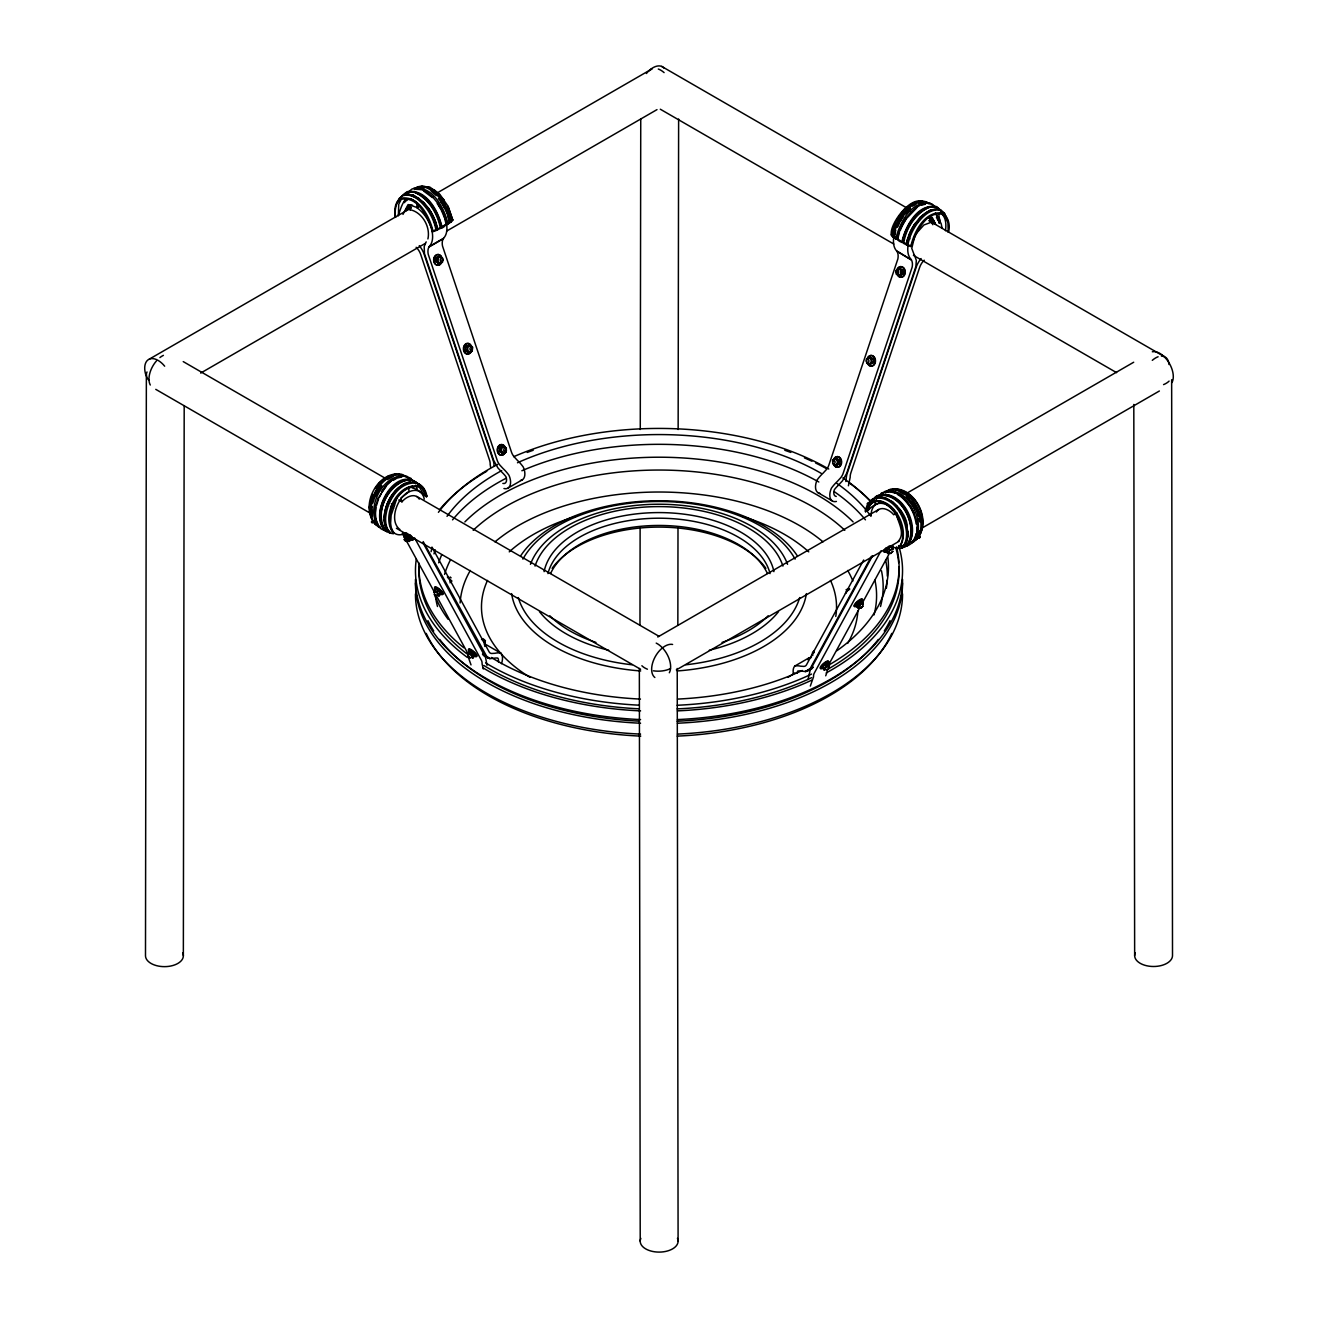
<?xml version="1.0" encoding="UTF-8"?>
<svg xmlns="http://www.w3.org/2000/svg" width="1318" height="1318" viewBox="0 0 1318 1318"><rect width="100%" height="100%" fill="white"/><g stroke="black" fill="none" stroke-linecap="round" stroke-linejoin="round"><path stroke-width="1.5" d="M146.364 374.79L145.491 955.715A18.93 10.906 0.1 0 0 166.892 966.555A18.93 10.906 0.1 0 0 182.708 952.93M183.35 955.748L184.19 405.614M639.971 624.847L640.12 528.188M640.268 429.487L640.746 118.966M677.847 624.88L677.996 528.221M678.144 429.52L678.622 118.999M893.901 230.139L894.181 231.095M909.255 238.047L908.761 239.135L908.646 237.537M909.502 238.706L909.436 237.751M845.761 593.084L846.667 591.42M857.326 604.682C863.9 598.454 852.169 604.88 858.117 608.01L860.292 607.021M860.72 608.026L863.175 605.835L861.198 608.059M867.162 504.003C870.951 501.318 865.58 504.333 868.084 503.888M868.216 503.789L868.891 502.916L867.689 503.69M892.731 549.441C891.841 547.81 886.52 552.983 889.04 552.967M905.285 545.487L906.125 545.009M472.552 349.155L472.536 347.211L470.114 344.921L465.715 346.469L465.369 350.357L467.791 352.647L471.004 351.89L472.421 350.061M834.146 460.377L832.498 460.41L834.92 458.12L837.671 459.718L838.017 463.59L835.612 465.88L832.614 463.261M835.612 465.88L839.154 464.167L839.681 461.613L839.319 459.685L834.92 458.12M866.47 362.12L866.354 359.27L868.776 356.98L871.528 358.578L871.873 362.45L869.468 364.74L866.7 363.142L869.237 363.537M869.468 364.74L873.01 363.027L873.537 360.473L873.175 358.545L868.776 356.98M898.151 273.221L898.085 274.259L896.454 274.309L896.092 270.421L898.514 268.147L902.912 269.696L903.258 273.567L900.853 275.857L896.454 274.309M898.514 268.147L901.265 269.729L901.611 273.617L899.205 275.89M945.484 230.732C946.357 224.406 946.192 216.234 939.932 212.626M948.235 232.33L947.856 220.781L943.836 212.61M948.598 231.853C951.382 221.325 945.138 212.182 935.945 207.42C925.598 204.274 916.867 213.631 911.249 221.094A33.329 19.243 -60 0 0 902.336 242.331C890.26 240.271 903.769 223.978 906.29 217.997M920.705 532.587C927.559 515.602 914.939 490.098 895.663 489.621M422.106 186.481L429.619 186.958L439.652 194.141L448.153 206.349L452.799 220.188L447.955 206.399M372.335 506.639L371.89 509.984A32.769 18.913 -60 0 0 372.368 516.096M375.861 505.321C372.697 513.196 376.108 530.248 385.416 530.215A33.329 19.243 -60 0 1 380.161 515.14C379.139 496.507 403.44 466.753 420.393 486.161M376.207 507.364L375.531 512.488A33.329 19.243 -60 0 0 376.025 518.715M384.115 517.183C385.07 503.525 392.566 489.752 405.005 483.409M385.466 510.593C383.966 518.122 383.851 527.151 389.798 532.867A63.33 50.727 -41.1 0 1 386.833 531.731C372.566 514.646 387.723 484.381 408.119 479.686M506.409 450.295L506.046 452.222L503.278 453.82L499.225 451.497L499.571 447.609L500.758 446.818L503.97 446.061L506.392 448.351L504.745 448.318M404.593 202.659L405.17 198.903M845.843 481.515L846.387 476.951A15.734 9.078 -60 0 1 847.013 473.936L916.587 266.121A16.277 9.391 -60 0 1 921.101 258.575M865.531 511.73L866.025 509.473A15.042 10.873 17.8 0 1 866.601 508.896A33.197 19.16 60 0 1 875.481 498.006C893.769 496.293 905.466 517.084 906.553 533.131A33.197 19.16 60 0 1 901.298 548.123C900.178 548.469 898.579 548.865 897.937 547.975C915.417 531.846 880.193 479.142 865.531 511.73L868.298 510.132A43.132 31.204 17.8 0 1 874.757 504.926A43.132 31.204 17.8 0 1 879.65 502.669M411.298 538.617L409.255 541.451L411.249 538.502L407.855 535.24M468.697 655.293L467.659 653.399L469.669 650.779L473.903 654.173L472.437 653.679M474.892 655.178L472.849 657.995L474.842 655.046L471.218 651.735M435.072 223.17L436.044 223.302L435.055 223.665M436.34 223.352L435.269 224.192M398.283 215.262C401.578 207.453 404.099 190.879 416.817 202.857L417.032 207.536L408.811 204.636L410.03 209.677C422.304 212.231 430.656 226.96 427.905 238.953M918.135 537.069L917.229 538.65A15.042 12.043 41.1 0 1 916.636 539.276L914.758 539.902L915.845 539.985C930.772 522.159 910.623 483.294 887.063 490.889M893.95 229.876L894.955 231.26M435.978 257.636L435.632 261.508L439.685 263.831L442.436 262.249L442.799 258.361L440.377 256.071L435.978 257.636L440.377 256.071M439.685 263.831L437.279 261.541L437.625 257.669M503.278 453.82L500.873 451.53L501.219 447.659L503.97 446.061M922.584 201.226C905.993 204.339 896.57 221.918 893.209 237.125C884.114 232.38 908.3 194.998 923.127 201.67M899.486 232.643A33.329 19.243 -60 0 0 897.706 239.662L895.828 238.937C899.337 223.088 911.117 200.32 930.211 203.269L933.704 206.053M901.726 242.463C905.285 226.498 917.147 203.582 936.373 206.547L944.611 213.351L947.428 221.589M920.491 217.651L911.545 230.502L906.702 244.917A63.33 23.971 13.2 0 1 903.703 243.451C905.532 229.464 914.708 214.323 928.152 207.816M907.608 239.201A32.769 18.913 -60 0 0 906.405 244.407L907.773 245.412A15.042 5.7 13.2 0 0 908.679 245.791C909.354 246.071 910.046 246.334 910.771 246.499C914.017 231.671 924.972 210.32 942.848 213.055M848.397 485.782L850.192 477.248A10.149 5.865 -60 0 1 850.884 472.832L919.651 267.389A10.692 6.178 -60 0 1 924.215 260.19M452.799 220.188L451.975 221.177A15.042 5.7 -13.2 0 1 451.399 221.638L449.487 222.511L450.641 222.198C447.28 206.992 437.856 189.413 421.266 186.299M827.342 671.191L825.711 675.804M823.223 666.183L825.727 663.827M859.534 601.782L858.595 601.667M859.962 601.964L859.171 603.117M390.441 525.997L391.133 515.354L397.08 497.578M372.187 494.514L369.32 507.199L370.885 516.079M372.78 503.278L374.955 496.425M375.811 505.717L378.085 498.336M376.437 505.651L378.661 498.665M385.416 510.89L387.64 503.756M387.706 529.869A32.769 18.913 -60 0 0 389.766 532.11L390.853 533.197A15.042 12.043 -41.1 0 0 391.726 533.444C392.566 533.592 393.588 533.872 394.131 533.082C382.615 517.644 396.52 484.991 418.366 486.573M865.201 510.906C873.57 481.136 905.202 505.914 907.146 525.355M867.359 508.204L869.122 503.229M868.298 510.132L869.979 505.371L872.796 501.878L876.552 499.901M467.676 653.728L469.669 650.779M808.033 679.528L809.73 672.164A15.734 9.078 60 0 1 810.356 669.874L872.598 555.735M826.864 669.923L829.401 667.979L827.094 670.17M920.079 537.151L919.124 538.354L919.832 537.052M449.438 214.406L449.603 215.822M914.906 235.461L911.759 248.377L914.181 254.769M828.412 667.353L829.45 665.458L827.44 662.839L825.266 663.827L822.218 667.237L824.261 670.071L825.826 669.478M824.261 670.071L822.267 667.106M827.391 662.954L829.434 665.788M858.117 608.01L856.123 605.061M863.29 603.743L861.297 600.794L862.779 604.632M891.38 547.382L893.027 549.227L891.034 546.278L885.811 550.677L887.854 553.511L889.436 552.934M887.854 553.511L885.877 550.562M904.823 518.501L907.888 532.044A32.983 19.045 60 0 1 902.814 547.019L902.352 547.777A63.33 50.727 41.1 0 0 905.318 546.657L906.158 545.471A33.329 19.243 60 0 0 911.43 530.396C910.343 514.284 898.579 493.41 880.21 495.107A33.329 19.243 60 0 0 876.124 497.265M402.962 214.406L408.053 204.619L412.518 205.196M893.736 229.892L894.79 229.299M894.873 229.711C892.978 232.017 897.443 229.035 893.835 229.662M908.333 237.899L908.646 239.481L909.667 238.97M397.015 202.824L399.222 198.425L402.616 195.707C412.896 192.576 421.595 201.901 427.18 209.331A33.197 19.16 60 0 1 436.077 230.485C435.039 230.848 433.968 231.573 432.881 231.507C428.334 219.579 419.256 195.904 401.15 199.298L398.036 201.802M400.787 200.204L398.744 204.257L398.365 215.806M378.513 490.016L375.152 496.573L381.726 485.667M378.118 498.517L386.108 485.601L391.248 480.773M379.518 497.001L381.215 493.673M387.657 503.871L395.416 491.317M409.223 537.398L410.244 537.744L406.076 534.218L404.066 536.838L405.104 538.732M436.818 594.962L438.993 595.95L441.003 593.331L439.965 591.436L435.813 588.734L433.803 591.354L434.33 592.573M440.986 593.001L438.993 595.95M410.063 210.139L410.277 209.727M863.669 560.002L806.501 664.783A8.468 4.893 60 0 1 803.074 666.348L800.701 666.2A29.424 16.986 60 0 0 794.754 666.084A12.933 7.463 60 0 0 793.321 673.449M871.462 556.262L810.026 668.885L805.809 671.537L801.41 671.142A23.658 13.658 60 0 0 797.818 671.01L797.406 671.686A7.265 4.201 60 0 0 797.143 673.103M881.034 550.809L814.227 673.234A10.149 5.865 60 0 0 813.535 676.859L810.323 686.068M859.962 607.384L828.528 664.997A10.149 5.865 60 0 0 828.314 665.409M861.923 603.776L889.419 553.362M891.396 549.771L893.357 546.163M892.681 548.14L887.508 552.423M862.944 602.639L857.771 606.923M829.088 664.684L823.915 668.967M397.328 497.133L403.687 490.395L408.745 487.166L408.959 491.581C396.998 497.594 388.678 521.005 399.881 529.49M915.763 234.077L923.918 224.966L930.343 222.594L931.562 217.552L928.103 218.244M503.954 488.533A12.933 7.463 60 0 0 508.962 475.254A29.424 16.986 60 0 0 503.015 468.483L500.642 465.913A8.468 4.893 60 0 1 497.216 460.394L428.218 254.259A13.674 7.892 60 0 1 428.943 247.043L429.619 246.087A24.317 14.037 60 0 0 416.752 207.651L419.931 205.806M520.511 480.444A12.933 7.463 60 0 0 523.246 467A29.424 16.986 60 0 0 517.299 460.246L514.926 457.675A8.468 4.893 60 0 1 511.499 452.156L442.502 246.005A13.674 7.892 60 0 1 443.227 238.805L443.902 237.85A24.317 14.037 60 0 0 446.621 224.538A33.329 19.243 60 0 0 437.79 203.186L432.584 196.942M862.516 604.797C864.328 600.613 855.349 608.652 859.814 607.219M823.486 666.183L824.327 665.162M919.948 536.838L919.552 537.695M428.202 208.689L432.304 215.592L437.148 229.991A63.33 23.971 -13.2 0 0 440.146 228.525C452.865 225.625 441.909 210.55 437.56 203.071M435.286 222.445L435.171 223.879M375.3 488.401L379.287 483.031L388.728 475.814M378.299 489.901L381.479 485.601M381.495 491.68C387.031 483.294 396.158 474.332 407.097 476.358M382.055 492.009L386.405 486.144M405.4 476.358A33.197 19.16 -60 0 0 401.331 474.216C376.915 470.048 358.298 508.073 376.305 525.075L377.393 524.976A32.769 18.913 -60 0 1 375.333 522.719M389.798 532.867L389.453 531.928A32.769 18.913 -60 0 1 387.393 529.671M426.192 241.853L424.198 246.466L424.445 253.55L493.69 460.427L497.907 467.923L502.306 472.618A23.658 13.658 60 0 1 505.898 476.638L506.31 477.775A7.265 4.201 60 0 1 502.85 483.442M894.971 230.815L895.087 229.711M908.118 237.915L909.354 238.179M909.568 239.184L908.003 238.92M880.309 495.453L882.401 492.866M898.579 548.486C912.847 531.681 892.747 492.487 869.847 502.422M902.352 547.777C908.3 542.06 908.184 533.049 906.702 525.52M905.697 546.492C921.282 528.123 899.189 486.622 874.905 497.183M885.614 494.415C901.479 497.907 910.87 514.827 912.007 530.067A33.329 19.243 60 0 1 906.735 545.141L907.262 545.85C922.946 527.315 900.688 485.518 876.223 496.161M907.262 545.85C917.048 542.06 918.761 529.408 916.29 520.231M911.875 543.181L911.348 542.472L913.176 542.176C929.19 523.378 905.565 480.526 880.836 493.509M919.091 535.882C931.151 517.875 913.489 485.172 890.82 489.143A33.197 19.16 60 0 0 886.75 491.284M902.962 210.929L895.878 221.325L891.199 235.115M902.814 216.366L910.112 208.293M905.433 213.516L910.409 208.326M911.265 211.868L906.059 218.096A33.329 19.243 -60 0 0 897.146 239.332M908.794 235.642A32.769 18.913 -60 0 1 915.17 223.5L919.865 217.552L930.277 210.106M900.145 268.098L898.53 269.778M870.407 356.947L869.402 358.084M836.551 458.087L835.546 459.224M887.574 548.963L887.541 550.1M905.054 545.701L905.631 545.767M828.231 667.369C831.724 662.246 821.213 670.45 825.958 669.264M880.539 501.351L882.286 501.631M876.371 512.027C880.605 505.14 889.815 509.885 893.686 514.745L896.866 512.916M898.316 541.237C905.548 533.147 898.233 522.834 896.24 513.954M437.148 229.991L437.576 229.513A32.983 19.045 60 0 0 428.745 208.491L423.984 202.626L413.572 195.196M404.428 536.08L407.196 537.662L408.827 535.816M433.82 591.683L435.813 588.734M434.166 590.579L436.933 592.177L438.564 590.316M449.998 582.803L451.646 580.958L447.659 577.218M468.022 652.624L470.79 654.222L472.421 652.361M887.591 548.469L886.849 549.771L887.821 549.507M823.338 664.947L824.376 663.975M423.638 488.714L422.814 487.363L423.144 488.368M385.647 529.951L386.635 531.022M386.635 530.759L385.416 529.655L386.454 530.923M408.778 541.023L404.511 536.937L404.857 538.238M846.008 589.887L848.034 588.718M858.825 603.446L857.112 604.27L861.297 600.794M812.547 655.557L811.558 655.178L813.914 652.41M901.298 548.123L902.698 546.855A32.769 18.913 60 0 0 907.888 532.044M937.362 219.529L938.96 217.964L936.423 215.625M398.777 500L401.941 501.829C405.812 496.968 415.022 492.24 419.272 499.11M399.815 486.704C390.721 494.135 385.004 505.42 384.263 517.117A32.769 18.913 -60 0 0 386.536 528.32M395.235 491.482L400.425 486.606M838.067 485.535L842.466 480.839L846.667 473.343L915.911 266.467L916.307 260.387L914.511 255.181M847.194 590.892L849.748 588.998M904.066 209.562L913.736 202.659M910.886 212.165L916.669 207.14M916.702 207.915L906.636 218.426A33.329 19.243 -60 0 0 900.128 230.815M919.915 217.684C925.154 212.429 932.716 207.305 940.426 209.875M925.747 213.038L915.483 223.698A32.769 18.913 -60 0 0 906.735 244.588M403.934 195.542L406.208 193.73M408.58 191.769L412.089 188.952L416.57 188.079L421.711 189.182L427.724 192.659M404.511 195.212L407.905 192.494C418.234 189.347 426.983 198.705 432.601 206.185A33.329 19.243 60 0 1 441.514 227.404M414.643 188.985L416.916 187.156C427.493 183.186 436.802 192.708 442.519 200.484M414.56 189.578L417.954 186.859M449.356 214.208L450.674 214.356M450.146 215.921L450.558 214.57M436.06 230.485L437.576 229.513M824.722 664.816L825.842 664.091M913.176 542.176L913.506 541.929A63.33 50.727 41.1 0 0 915.845 540.001M438.037 263.798L439.224 262.99M470.114 344.921L465.715 346.469M467.791 352.647L472.19 351.082M501.647 453.787L503.509 452.618M910.771 246.499C915.928 234.686 924.297 210.732 942.7 214.224L945.813 216.729M895.136 231.128L894.131 231.243M847.886 590.332L845.448 593.347M814.03 652.377L812.069 654.469L812.761 655.178M446.736 224.867L448.334 223.796A63.33 23.971 -13.2 0 0 450.641 222.198M848.364 589.904L849.451 589.278M387.443 479.571L392.962 476.441M393.159 480.411L396.685 478.286M400.128 486.886C409.321 477.182 425.582 483.376 426.752 496.112C426.587 497.924 424.824 495.14 423.869 495.222A43.132 31.204 -17.8 0 0 417.411 489.999A43.132 31.204 -17.8 0 0 411.628 487.429M404.181 201.242L407.361 199.413M403.802 202.148L406.982 200.32M406.636 207.816L409.799 205.97M406.191 208.722L410.952 205.97M405.73 209.611L410.491 206.86M405.252 210.485L410.013 207.733M404.774 211.341L411.117 207.684M149.379 359.089L411.397 207.816M436.357 193.4L652.031 68.882A18.93 10.939 60 0 0 649.708 70.529M417.032 207.536L420.211 205.69M432.073 231.622L434.825 230.04M449.702 221.44L452.469 219.859M200.682 373.076L425.269 243.418M446.654 231.062L656.99 109.625M429.256 246.548L443.54 238.294M428.943 247.043L443.227 238.805M508.138 487.989L522.422 479.752M657.781 637.006L878.809 509.391M905.532 493.953L1133.694 362.236M676.332 669.89L899.14 541.253M922.303 527.875L1159.379 391.001M794.754 666.084L809.038 657.83A29.424 16.986 60 0 1 811.41 657.55M805.199 671.537L813.19 667.04M805.809 671.537L812.827 667.633M809.17 670.038L812.349 668.193M808.049 670.895L811.806 668.671M912.682 206.053L916.142 204.125M916.125 207.585L922.139 204.109L927.279 203.005L931.76 203.878L935.269 206.695M925.368 213.368L931.068 210.106M889.568 491.037L893.456 488.978M812.399 652.756L813.947 650.68M435.253 222.314L436.39 222.594M892.747 551.319L890.54 553.609L892.912 551.336M396.537 473.854C380.754 477.33 371.396 494.168 370.276 509.341A33.197 19.16 -60 0 0 375.515 524.35L377.393 524.976M396.108 477.956L401.347 476.506M398.431 477.808L401.924 476.836M406.735 482.932L410.178 481.96M407.031 483.294L410.458 482.339M915.252 202.329L918.316 201.67M918.218 203.153L923.144 202.082M921.414 204.636L924.742 203.928M921.99 204.982L925.318 204.257M930.557 210.485L935.45 209.43M413.638 188.342C432.732 185.41 444.495 208.162 448.021 224.011M417.839 187.733L421.085 187.189M417.921 187.93L420.772 187.37M414.544 189.215L422.419 189.726M406.142 192.659C416.867 189.446 426.241 198.524 432.024 206.514A33.329 19.243 60 0 1 440.937 227.734M407.328 192.823L411.677 191.967M403.423 194.949L407.773 194.092L413.605 195.377M404.362 194.965L408.646 194.125M404.132 195.344L408.712 194.323M927.856 218.113L932.188 217.404L935.599 224.258L929.256 220.6M885.053 491.284C901.446 489.34 912.979 506.474 916.34 520.643M885.399 492.108L890.227 491.762L895.466 493.212M371.725 522.076C370.193 521.121 374.081 524.894 371.742 521.664M404.198 539.276L406.652 541.467L405.565 541.138M436.933 589.904L438.927 591.041M439.586 592.622L439.553 591.749M483.014 638.62L485.469 640.812L484.381 640.482M376.305 525.075A63.33 50.727 -41.1 0 0 378.661 527.002L380.227 527.216A33.329 19.243 -60 0 1 374.971 512.158M901.265 269.729L902.912 269.696M901.611 273.617L903.258 273.567M871.528 358.578L873.175 358.545M871.873 362.45L873.521 362.417M837.671 459.718L839.319 459.685M838.017 463.59L839.665 463.557M483.821 655.771L489.818 658.621L494.217 658.226A23.658 13.658 -60 0 1 497.825 658.094L498.22 658.769A7.265 4.201 -60 0 1 498.402 661.834M435.632 261.508L437.279 261.541M440.805 262.2L442.436 262.249M470.888 347.178L472.536 347.211M465.369 350.357L469.422 352.68M499.571 447.609L501.219 447.659M499.225 451.497L500.873 451.53M506.046 452.222L504.399 452.189L504.349 451.151M411.941 480.197C393.571 478.483 381.825 499.374 380.721 515.486A33.329 19.243 -60 0 0 385.993 530.544L386.454 531.566M937.708 207.585C926.982 204.372 917.592 213.45 911.825 221.424A33.329 19.243 -60 0 0 902.896 242.66L903.308 243.253M932.172 206.893L935.072 207.47M941.233 210.633C930.953 207.503 922.238 216.811 916.653 224.258A33.197 19.16 -60 0 0 907.773 245.412M439.602 592.243L439.635 591.337M427.065 187.074L434.973 190.435L444.215 200.089M420.689 187.172L424.347 187.897M408.399 194.504L418.481 198.441M411.084 486.754L413.078 487.05L412.221 486.029M895.614 488.78C911.413 492.257 920.755 509.094 921.892 524.267A33.197 19.16 60 0 1 916.636 539.276M896.042 492.883L890.803 491.433L885.976 491.779A33.329 19.243 60 0 0 881.89 493.937M886.833 498.698L881.693 497.265L876.964 497.611A32.769 18.913 60 0 0 874.18 498.847M408.366 541.187L409.255 541.451M472.849 657.995L471.284 657.418M484.349 643.118L485.04 642.41L481.894 639.296M449.669 215.592L450.031 214.389L449.339 215.411M409.717 486.886L412.847 487.561L412.007 486.54M447.362 576.938L451.349 581.024L449.982 580.81M409.223 537.876L410.145 538.008L408.003 535.652M437.296 595.159C441.349 596.642 434.067 589.195 434.281 592.276M481.515 639.263C483.195 639.494 487.182 644.205 484.563 643.497M471.267 652.031L473.722 654.387M471.152 657.204C475.617 658.638 466.638 650.598 468.45 654.782M469.768 658.044L467.791 655.82L470.246 658.011M411.315 478.582C386.602 465.6 362.961 508.451 378.974 527.249M406.455 476.688C383.686 466.869 364.592 502.207 373.356 521.417M398.695 474.052L401.298 475.436M422.304 487.495C399.651 477.643 379.024 516.458 393.736 533.526M416.85 485.65L422.122 488.55L426.62 496.804M898.975 274.688L900.853 275.857M835.381 464.677L837.243 465.847M423.622 191.028L432.386 197.568M415.697 192.889C429.322 199.479 437.527 213.961 440.525 228.343M412.781 195.179L418.794 198.26L428.679 208.59A32.769 18.913 60 0 1 437.115 227.767M930.129 217.964L933.309 219.793M930.557 218.887L933.737 220.732M929.421 218.887L934.182 221.638M929.882 219.776L934.643 222.528M930.36 220.65L935.121 223.401M661.685 66.411L905.894 207.404M929.058 220.781L1164.338 356.618M660.302 109.213L893.802 244.028M913.407 255.346L1116.61 372.664M893.752 237.454A24.317 14.037 -60 0 0 896.471 250.749L911.43 259.959A13.674 7.892 -60 0 1 912.155 267.175L843.158 473.31A8.468 4.893 -60 0 1 839.731 478.829L837.358 481.399A29.424 16.986 -60 0 0 831.411 488.171A12.933 7.463 -60 0 0 836.419 501.45M896.833 251.211L911.43 259.959M817.951 492.668L832.235 500.906M183.235 361.61L384.642 477.907M416.735 496.425L659.148 636.38M391.331 503.69L394.51 505.519M390.441 506.392L393.621 508.221M155.771 389.354L371.445 513.888M396.405 528.287L640.597 669.28M501.483 663.695A12.933 7.463 -60 0 0 500.873 653.168L486.589 644.914A29.424 16.986 -60 0 0 484.233 644.634M482.437 654.14L488.846 657.698M482.8 654.716L489.818 658.621M472.47 651.718L471.416 651.718M899.189 491.367L904.428 494.514M897.229 494.266C907.805 500.313 914.56 512.092 916.175 523.987M886.404 498.352L892.022 501.812M886.685 504.497L891.199 507.397M487.594 657.979L423.193 541.566M895.828 238.937L895.515 238.723A63.33 23.971 13.2 0 1 893.209 237.125M406.521 535.866L406.076 534.218M409.601 540.347L407.196 537.662M439.339 594.863L436.933 592.177M473.195 656.908L470.79 654.222M450.113 581.04L451.3 582.045L451.646 580.958M439.454 593.084L440.64 594.105M435.088 224.06L436.34 223.072M450.163 576.987L451.102 577.828M939.487 209.892L942.848 212.577M929.206 203.911L926.933 202.082C916.34 198.112 907.048 207.618 901.331 215.394A33.197 19.16 -60 0 0 892.434 236.548M925.895 201.786L928.152 203.582M408.844 537.134L407.839 536.146M431.167 191.126L436.307 195.624M427.18 192.214L432.963 197.239M418.103 198.128L423.622 202.956M503.954 447.692L502.339 446.028M405.236 540.874L404.214 539.737M434.643 595.093C438.976 598.339 432.897 591.518 434.363 594.797M931.332 222.693L932.155 223.5M905.927 495.634L913.868 504.827L917.196 511.351M906.883 496.82L909.354 499.143M900.902 495.7L910.524 506.573L914.033 513.427M892.368 501.466L901.496 511.977M891.726 501.532L896.915 506.392M893.752 510.017L886.965 504.942A24.317 14.037 60 0 0 871.083 515.371M439.339 590.991L437.214 589.739L437.873 590.975M375.515 524.35L374.296 521.269M469.488 346.024L468.483 344.888M935.418 212.923L941.151 223.632L942.09 228.179M888.283 547.876L889.914 549.721M858.545 602.375L860.176 604.237M824.689 664.42L826.32 666.282M906.702 244.917L906.273 244.423A32.983 19.045 -60 0 1 915.104 223.417M423.951 488.566L422.6 487.611L424.215 491.63M438.416 198.59L440.805 201.522A32.769 18.913 60 0 1 444.726 208.376M423.358 202.725L428.35 208.771A32.769 18.913 60 0 1 437.115 229.662M419.355 486.968L423.869 495.222M384.905 530.923C367.887 513.46 395.482 464.035 418.037 483.854A32.769 18.913 -60 0 0 415.186 482.685M911.117 259.448L910.754 259.003A24.317 14.037 -60 0 1 908.036 245.708M449.224 215.641C453.03 216.646 448.301 211.967 449.454 215.641M911.496 502.026L916.158 509.852M896.734 506.227L904.51 518.682L906.735 525.8M932.419 223.78L932.798 224.719M471.02 664.898L467.808 655.771A10.149 5.865 -60 0 0 467.116 652.081L436.653 596.263M431.958 547.085L489.126 651.883A8.468 4.893 -60 0 0 492.553 653.431L494.925 653.283A29.424 16.986 -60 0 1 500.873 653.168M423.029 542.818L485.271 656.957A15.734 9.078 -60 0 1 485.897 659.247L487.05 665.293M414.593 537.892L481.399 660.318A10.149 5.865 -60 0 1 482.091 663.942L483.294 668.934M402.27 533.246L434.693 592.655M901.084 512.125L904.494 518.798M941.184 210.369L943.457 214.9M938.96 217.964L939.783 220.172M401.941 501.829L400.721 498.204L408.662 492.026A24.317 14.037 -60 0 1 424.248 499.176M390.902 527.381L391.841 530.133A24.317 14.037 -60 0 0 406.026 533.147M917.74 513.064L918.827 516.491M916.999 511.499L918.646 516.672M426.95 495.98L425.566 493.97A33.197 19.16 -60 0 0 416.669 483.08C398.382 481.383 386.701 502.174 385.614 518.205A33.197 19.16 -60 0 0 390.853 533.213M442.123 227.536C438.564 211.572 426.702 188.655 407.476 191.621C398.481 196.679 393.555 207.272 395.614 217.404M433.078 231.573C429.833 216.745 418.877 195.41 401.002 198.128C394.51 201.868 394.329 210.353 395.235 216.926M490.658 467.478L490.164 464.397A10.149 5.865 60 0 0 489.472 459.916L420.722 254.473A10.692 6.178 60 0 0 416.142 247.29M938.68 213.829L939.553 219.447A32.456 18.732 -60 0 1 939.47 222.66M919.371 518.205L919.816 521.549M919.206 518.402L919.651 521.78M374.312 521.368L374.328 521.467A32.983 19.045 -60 0 0 377.277 525.141M467.363 346.519L467.017 350.39A1.993 1.532 -88.6 0 1 466.803 350.011M494.052 465.732L493.986 464.035A15.734 9.078 60 0 0 493.36 461.02L423.77 253.204A16.277 9.391 60 0 0 419.256 245.659M1171.653 379.732L1172.509 955.534A18.93 10.956 -0.1 0 1 1151.108 966.407A18.93 10.956 -0.1 0 1 1135.292 952.733M1133.81 404.445L1134.65 955.566M677.221 668.457L678.095 1241.161M639.345 668.49L640.219 1241.21M148.901 380.243A18.93 10.906 0.1 0 1 147.006 371.956M654.865 677.501A18.93 10.939 -60 0 1 655.062 657.007A18.93 10.939 -60 0 1 672.592 644.453M150.285 385.021A18.93 10.939 -60 0 1 156.578 360.77M159.906 357.59A18.93 10.939 -60 0 1 163.399 355.366M415.681 485.09A32.456 18.732 -60 0 1 417.411 489.999M406.175 476.869A33.329 19.243 -60 0 1 410.26 479.011M414.956 482.322A32.983 19.045 -60 0 1 418.992 484.447M414.873 482.503A32.769 18.913 -60 0 1 418.877 484.629M416.027 482.339A33.329 19.243 -60 0 1 418.201 484.711M411.364 479.867A33.329 19.243 -60 0 1 415.45 482.009M386.849 528.502A32.769 18.913 -60 0 1 384.576 517.299M377.854 523.905A33.329 19.243 -60 0 1 376.487 520.577M406.751 477.198A33.329 19.243 -60 0 1 410.837 479.34M389.337 532.093A32.983 19.045 -60 0 1 387.261 529.836M386.405 528.469A32.983 19.045 -60 0 1 384.131 519.325M372.236 514.432A32.983 19.045 -60 0 1 372.055 510.231M377.08 524.795A32.769 18.913 -60 0 1 374.18 521.187M484.596 645.787A5.354 1.45 41.5 0 1 484.892 646.479M469.999 652.641A5.354 1.45 41.5 0 1 469.636 649.477A5.354 1.45 41.5 0 1 475.913 654.667A5.354 1.45 41.5 0 1 474.101 656.034M469.587 651.29A5.354 1.45 41.5 0 1 470.542 649.296A5.354 1.45 41.5 0 1 476.457 654.552A5.354 1.45 41.5 0 1 474.464 655.639M406.306 533.016A5.354 1.45 41.5 0 1 412.402 538.255A5.354 1.45 41.5 0 1 410.508 539.49M406.405 536.096A5.354 1.45 41.5 0 1 404.774 533.098M412.452 537.414A5.354 1.45 41.5 0 1 411.776 539.54M409.7 534.581A5.354 1.45 41.5 0 1 411.677 536.475M435.368 589.657A5.354 1.45 41.5 0 1 436.653 587.812A5.354 1.45 41.5 0 1 442.519 593.429A5.354 1.45 41.5 0 1 439.207 593.314M435.731 589.245A5.354 1.45 41.5 0 1 436.703 587.251A5.354 1.45 41.5 0 1 442.601 592.507A5.354 1.45 41.5 0 1 440.607 593.578M1169.099 381.1A18.93 10.956 -0.1 0 1 1163.563 384.609M646.397 73.511A18.93 10.939 -60 0 1 664.025 68.075M1161.422 356.107A18.93 10.939 -60 0 1 1168.984 364.493M1152.294 360.341A18.93 10.939 -60 0 1 1158.094 356.766M897.146 251.705A13.674 7.892 -60 0 1 897.871 258.921L828.874 465.073A8.468 4.893 -60 0 1 825.447 470.592L823.075 473.162A29.424 16.986 -60 0 0 817.127 479.917A12.933 7.463 -60 0 0 819.862 493.36M837.655 485.947A23.658 13.658 -60 0 0 834.459 489.555L834.063 490.691A7.265 4.201 -60 0 0 836.238 496.458M936.39 217.618A5.354 1.895 45.5 0 1 939.141 223.417A5.354 1.895 45.5 0 0 938.993 222.017M937.856 220.024A5.354 1.895 45.5 0 1 938.531 221.062M909.008 244.967A43.132 16.327 13.2 0 1 908.118 244.588M906.372 243.797A43.132 16.327 13.2 0 1 904.642 242.99M903.802 242.578A43.132 16.327 13.2 0 1 902.171 241.738M900.589 240.881A43.132 16.327 13.2 0 1 897.756 239.085M897.097 238.64A43.132 16.327 13.2 0 1 894.131 236.367M894.23 237.471A32.983 19.045 -60 0 1 895.433 232.248M897.344 226.844A32.983 19.045 -60 0 1 903.044 216.449M897.459 226.877A32.769 18.913 -60 0 1 899.123 223.286M900.029 221.556A32.769 18.913 -60 0 1 903.127 216.547M894.049 237.256A32.769 18.913 -60 0 1 895.795 230.321M898.794 223.104A32.769 18.913 -60 0 1 901.726 217.997M838.264 460.789A1.993 1.532 88.6 0 0 837.638 460.147A1.878 1.433 88.6 0 1 838.545 460.625M838.94 461.448A1.878 1.433 88.6 0 1 838.94 462.42M838.577 463.261A1.878 1.433 88.6 0 1 837.573 463.821A1.993 1.532 88.6 0 0 838.232 463.211M834.228 459.224A2.982 2.29 88.6 0 1 837.358 462.091A2.982 2.29 88.6 0 1 834.162 464.727M833.651 464.315A2.982 2.29 88.6 0 1 832.943 463.063M832.96 460.789A2.982 2.29 88.6 0 1 833.701 459.603M832.531 461.778A1.664 1.285 88.6 0 1 834.31 460.526A1.664 1.285 88.6 0 1 834.805 463.079A1.664 1.285 88.6 0 1 832.778 463.013M833.47 461.102A5.354 4.119 88.6 0 1 839.187 457.049A5.354 4.119 88.6 0 1 840.785 465.32A5.354 4.119 88.6 0 1 834.228 465.089M833.108 461.102A5.354 4.119 88.6 0 1 839.154 457.28A5.354 4.119 88.6 0 1 839.928 465.995A5.354 4.119 88.6 0 1 833.355 463.87M837.54 460.147A1.878 1.433 88.6 0 1 838.199 460.625M838.215 463.277A1.878 1.433 88.6 0 1 837.589 463.755M902.138 270.635A1.878 1.433 88.6 0 1 900.787 273.765M897.294 269.613A2.982 2.29 88.6 0 1 900.919 271.459A2.982 2.29 88.6 0 1 898.135 274.918A2.982 2.29 88.6 0 1 896.866 270.141M897.36 269.778A5.354 4.119 88.6 0 1 903.703 267.801A5.354 4.119 88.6 0 1 903.604 276.302A5.354 4.119 88.6 0 1 897.311 273.864M902.171 271.475A1.878 1.433 88.6 0 1 902.187 272.447M872.664 361.742A1.878 1.433 88.6 0 1 871.791 362.615M867.129 358.99A2.982 2.29 88.6 0 1 870.341 358.562A2.982 2.29 88.6 0 1 870.72 362.747A2.982 2.29 88.6 0 1 867.491 363.175M872.302 361.626A1.993 1.532 88.6 0 1 871.808 362.434A1.878 1.433 88.6 0 0 872.302 361.742M867.606 358.611A5.354 4.119 88.6 0 1 873.966 356.651A5.354 4.119 88.6 0 1 873.867 365.135A5.354 4.119 88.6 0 1 867.573 362.714M867.26 358.628A5.354 4.119 88.6 0 1 873.603 356.651A5.354 4.119 88.6 0 1 873.505 365.152A5.354 4.119 88.6 0 1 867.211 362.73M146.018 375.564A18.93 10.939 60 0 1 148.95 359.287A18.93 10.939 60 0 1 164.668 366.19M658.292 69.03A18.93 10.939 60 0 1 664.091 72.605M449.174 221.902A43.132 16.327 -13.2 0 1 448.598 222.347M447.395 223.253A43.132 16.327 -13.2 0 1 446.094 224.159M445.418 224.62A43.132 16.327 -13.2 0 1 443.243 225.955A43.132 16.327 -13.2 0 1 442.469 226.383M440.871 227.24A43.132 16.327 -13.2 0 1 439.191 228.08M438.35 228.475A43.132 16.327 -13.2 0 1 435.731 229.662M437.214 203.516A33.329 19.243 60 0 1 440.377 208.623M441.299 210.386A33.329 19.243 60 0 1 444.364 217.734M444.924 219.496A33.329 19.243 60 0 1 445.814 223.022M447.741 215.575A32.769 18.913 60 0 1 449.158 220.814M441.036 201.44A32.769 18.913 60 0 1 448.054 215.394M440.805 201.522A32.983 19.045 60 0 1 449.306 220.831M442.519 200.484A33.197 19.16 60 0 1 451.399 221.638M500.263 448.647A1.878 1.433 -88.6 0 0 501.4 451.761A1.878 1.433 -88.6 0 1 500.725 451.3M506.096 450.245A2.982 2.29 -88.6 0 1 503.163 452.815A2.982 2.29 -88.6 0 1 501.763 448.647A2.982 2.29 -88.6 0 1 505.189 447.527M505.618 448.071A2.982 2.29 -88.6 0 1 505.931 448.73M501.68 451.876A1.993 1.532 -88.6 0 1 500.939 451.514M505.173 451.794A5.354 4.119 -88.6 0 1 498.863 454.232A5.354 4.119 -88.6 0 1 498.764 445.731A5.354 4.119 -88.6 0 1 505.124 447.708M505.782 450.443A5.354 4.119 -88.6 0 1 499.522 454.496A5.354 4.119 -88.6 0 1 499.423 445.468A5.354 4.119 -88.6 0 1 505.766 449.059M436.966 258.344A1.878 1.433 -88.6 0 0 438.169 261.672A1.878 1.433 -88.6 0 1 437.428 261.59A1.993 1.532 -88.6 0 0 438.087 261.887M442.337 258.74A2.982 2.29 -88.6 0 1 440.36 262.925A2.982 2.29 -88.6 0 1 438.021 259.152A2.982 2.29 -88.6 0 1 441.596 257.554A5.354 4.119 -88.6 0 0 435.171 255.741A5.354 4.119 -88.6 0 0 435.269 264.243A5.354 4.119 -88.6 0 0 441.579 261.821M436.851 260.717A1.993 1.532 -88.6 0 1 436.835 259.201M441.925 261.821A5.354 4.119 -88.6 0 1 435.632 264.259A5.354 4.119 -88.6 0 1 435.533 255.758A5.354 4.119 -88.6 0 1 441.876 257.735M436.884 260.948A1.878 1.433 -88.6 0 1 436.818 259.069M467.165 350.588A1.878 1.433 -88.6 0 1 466.259 349.781M466.704 347.194A1.878 1.433 -88.6 0 1 467.412 346.881M472.108 349.863A2.982 2.29 -88.6 0 1 469.126 351.593A2.982 2.29 -88.6 0 1 467.841 347.738A2.982 2.29 -88.6 0 1 470.806 346.024M471.333 346.387A2.982 2.29 -88.6 0 1 472.075 347.59M472.256 349.814A1.664 1.285 -88.6 0 1 470.378 350.094A1.664 1.285 -88.6 0 1 470.361 347.639A1.664 1.285 -88.6 0 1 472.239 347.787M467.05 347.211A1.993 1.532 -88.6 0 1 467.396 346.947M471.58 349.303A5.354 4.119 -88.6 0 1 465.32 353.339A5.354 4.119 -88.6 0 1 465.205 344.311A5.354 4.119 -88.6 0 1 471.564 347.903M471.926 349.303A5.354 4.119 -88.6 0 1 465.666 353.356A5.354 4.119 -88.6 0 1 465.567 344.327A5.354 4.119 -88.6 0 1 471.91 347.919M467.165 350.423A1.878 1.433 -88.6 0 1 466.621 349.781M677.452 1238.343A18.93 10.906 -0.1 0 1 659.148 1252.1A18.93 10.906 -0.1 0 1 640.861 1238.376M670.45 668.605A18.93 10.906 -0.1 0 1 653.382 670.813M647.418 669.214A18.93 10.906 -0.1 0 1 641.882 665.738M1152.344 351.774A18.93 10.939 60 0 1 1168.621 362.186A18.93 10.939 60 0 1 1171.982 382.549M656.216 643.102A18.93 10.939 60 0 1 669.33 672.757M807.918 659.725A12.933 7.463 60 0 1 809.038 657.83M898.003 547.497A24.317 14.037 60 0 1 889.601 546.064M874.74 504.926A32.456 18.732 60 0 1 876.486 500.016M871.132 501.861A32.769 18.913 60 0 1 873.274 499.538M871.017 501.713A32.983 19.045 60 0 1 873.159 499.374M904.527 544.993A43.132 34.548 41.1 0 1 901.99 545.833M901.117 546.064A43.132 34.548 41.1 0 1 900.243 546.278M885.218 492.421A32.983 19.045 60 0 1 889.255 490.28M885.317 492.586A32.769 18.913 60 0 1 889.32 490.477M885.63 492.405A32.769 18.913 60 0 1 889.65 490.296M919.783 531.006A32.769 18.913 60 0 1 915.071 539.721M877.953 496.029A33.329 19.243 60 0 1 880.786 494.777M919.618 531.302A32.983 19.045 60 0 1 914.873 540.051M917.196 527.068A33.329 19.243 60 0 1 911.924 542.143M916.125 533.625A33.329 19.243 60 0 1 914.297 538.815M913.44 540.199A33.329 19.243 60 0 1 911.348 542.472M907.575 532.225A32.769 18.913 60 0 1 907.41 536.41M907.097 538.337A32.769 18.913 60 0 1 902.385 547.036M824.063 667.419A5.354 1.45 -41.5 0 1 820.867 667.27A5.354 1.45 -41.5 0 1 827.226 661.636A5.354 1.45 -41.5 0 1 827.127 664.7M822.663 667.682A5.354 1.45 -41.5 0 1 820.85 666.315A5.354 1.45 -41.5 0 1 827.127 661.125A5.354 1.45 -41.5 0 1 826.765 664.288M892.039 546.36A5.354 1.45 -41.5 0 1 891.495 547.201M886.619 551.534A5.354 1.45 -41.5 0 1 884.131 551.715A5.354 1.45 -41.5 0 1 886.734 547.959M887.772 547.036A5.354 1.45 -41.5 0 1 888.859 546.212M885.334 551.599A5.354 1.45 -41.5 0 1 886.371 547.563M856.881 606.049A5.354 1.45 -41.5 0 1 855.069 604.682A5.354 1.45 -41.5 0 1 861.346 599.476A5.354 1.45 -41.5 0 1 860.984 602.655M856.519 605.637A5.354 1.45 -41.5 0 1 854.525 604.55A5.354 1.45 -41.5 0 1 860.423 599.311A5.354 1.45 -41.5 0 1 861.395 601.305M799.713 597.548A142.69 82.375 0 0 1 685.854 664.783M632.146 664.783A142.69 82.375 0 0 1 518.287 597.548M522.9 559.129A142.69 82.375 0 0 1 659 501.499A142.69 82.375 0 0 1 795.1 559.129M778.543 611.651A131.421 75.884 0 0 1 709.298 650.219M608.702 650.219A131.421 75.884 0 0 1 539.457 611.651M530.446 564.318A131.421 75.884 0 0 1 659 504.234A131.421 75.884 0 0 1 787.554 564.318M437.494 606.511A224.175 129.428 0 0 1 435.5 596.56M438.663 562.819A224.175 129.428 0 0 1 441.612 555.043M464.859 521.928A224.175 129.428 0 0 1 853.141 521.928M881.462 570.743A224.175 129.428 0 0 1 880.506 606.511M794.968 672.823A177.535 102.491 0 0 1 788.098 677.271M529.902 677.271A177.535 102.491 0 0 1 487.528 580.398M509.242 551.863A177.535 102.491 0 0 1 575.735 516.392M742.265 516.392A177.535 102.491 0 0 1 808.758 551.863M830.472 580.398A177.535 102.491 0 0 1 835.76 616.462M806.402 593.594A147.962 85.423 0 0 1 677.304 670.944M640.696 670.944A147.962 85.423 0 0 1 511.598 593.594M520.643 555.883A147.962 85.423 0 0 1 659 500.741A147.962 85.423 0 0 1 797.357 555.883M444.545 574.45A217.585 125.622 0 0 1 450.459 559.837M473.195 530.297A217.585 125.622 0 0 1 844.805 530.297M874.938 580.217A217.585 125.622 0 0 1 873.999 614.929M857.87 610.893A198.985 114.88 0 0 1 847.688 643.398M460.13 602.936A198.985 114.88 0 0 1 470.312 570.447M494.975 541.863A198.985 114.88 0 0 1 823.025 541.863M847.688 570.447A198.985 114.88 0 0 1 852.878 581.04M891.775 633.398A240.98 139.131 0 0 1 677.238 736.119M640.762 736.119A240.98 139.131 0 0 1 426.225 633.398M902.55 593.891A243.55 140.614 0 0 1 677.436 734.093M640.564 734.093A243.55 140.614 0 0 1 415.45 593.891M887.854 557.448A229.447 132.475 0 0 1 836.963 650.664M802.332 670.483A229.447 132.475 0 0 1 677.567 699.084M640.433 699.084A229.447 132.475 0 0 1 491.35 657.484M448.186 619.345A229.447 132.475 0 0 1 435.006 595.752M431.101 551.682A229.447 132.475 0 0 1 431.974 547.843M447.016 516.343A229.447 132.475 0 0 1 501.697 470.608M517.48 462.766A229.447 132.475 0 0 1 821.246 473.376M836.963 483.426A229.447 132.475 0 0 1 870.984 516.343M887.195 580.167A228.311 131.816 0 0 1 886.339 588.273M433.968 553.889A228.311 131.816 0 0 1 435.269 549.886M452.552 519.852A228.311 131.816 0 0 1 505.848 478.385M521.862 470.757A228.311 131.816 0 0 1 818.824 482.009M834.426 491.779A228.311 131.816 0 0 1 865.448 519.852M885.581 559.936A228.311 131.816 0 0 1 887.311 576.131M902.55 579.376A243.55 140.614 0 0 1 677.436 719.579M640.564 719.579A243.55 140.614 0 0 1 415.45 579.376M898.629 545.586A243.55 140.614 0 0 1 826.172 672.921M811.921 680.104A243.55 140.614 0 0 1 677.436 710.88M640.564 710.88A243.55 140.614 0 0 1 483.113 667.929M467.429 657.484A243.55 140.614 0 0 1 416.29 559.096M439.602 509.638A243.55 140.614 0 0 1 486.787 471.251M527.2 452.436A243.55 140.614 0 0 1 533.197 450.278M784.803 450.278A243.55 140.614 0 0 1 790.8 452.436M804.425 457.873A243.55 140.614 0 0 1 811.921 461.234M815.595 462.98A243.55 140.614 0 0 1 826.172 468.417M848.924 482.652A243.55 140.614 0 0 1 869.913 500.362M550.578 573.495A112.244 64.796 0 0 1 659 525.454A112.244 64.796 0 0 1 767.422 573.495M552.11 568.322A115.704 66.79 0 0 1 659 527.101A115.704 66.79 0 0 1 765.89 568.322M898.991 566.674A240.09 138.621 0 0 1 828.775 668.687M811.575 677.699A240.09 138.621 0 0 1 677.172 708.886M638.802 708.804A240.09 138.621 0 0 1 483.805 665.458M466.934 653.843A240.09 138.621 0 0 1 419.009 566.674M896.009 548.568A240.09 138.621 0 0 1 898.678 562.654M896.553 546.937A240.09 138.621 0 0 1 828.775 665.063M811.575 674.075A240.09 138.621 0 0 1 677.172 705.262M638.802 705.163A240.09 138.621 0 0 1 485.601 662.921M463.821 647.764A240.09 138.621 0 0 1 419.009 563.05M438.416 512.323A240.09 138.621 0 0 1 497.611 464.43M513.773 456.671A240.09 138.621 0 0 1 828.775 469.027M842.877 477.923A240.09 138.621 0 0 1 871.445 502.471M902.55 583.001A243.55 140.614 0 0 1 677.436 723.22M640.564 723.22A243.55 140.614 0 0 1 415.45 583.001M544.087 571.633A115.704 66.79 0 0 1 659 512.587A115.704 66.79 0 0 1 773.913 571.633M547.942 573.61A112.244 64.796 0 0 1 659 518.205A112.244 64.796 0 0 1 770.058 573.61M768.18 615.77A126.067 72.787 0 0 1 722.033 642.41M595.967 642.41A126.067 72.787 0 0 1 549.82 615.77M535.059 566.097A126.067 72.787 0 0 1 659 506.606A126.067 72.787 0 0 1 782.941 566.097M890.078 620.613A240.09 138.621 0 0 1 884.263 630.96M878.315 639.411A240.09 138.621 0 0 1 677.172 721.226M638.802 721.127A240.09 138.621 0 0 1 439.685 639.411M433.737 630.96A240.09 138.621 0 0 1 427.922 620.613M904.791 546.459L906.356 545.257L904.791 546.459M896.388 270.997A1.664 1.285 88.6 0 0 897.212 273.699A1.664 1.285 88.6 0 0 898.596 271.459A1.664 1.285 88.6 0 0 896.388 270.997M900.804 273.946A1.993 1.532 88.6 0 0 901.545 273.584A1.878 1.433 88.6 0 1 900.804 273.831M897.542 268.592A5.354 4.119 88.6 0 0 900.178 277.258A5.354 4.119 88.6 0 0 904.626 270.058A5.354 4.119 88.6 0 0 897.542 268.592M866.651 359.847A1.664 1.285 88.6 0 0 867.475 362.549A1.664 1.285 88.6 0 0 868.842 360.308A1.664 1.285 88.6 0 0 866.651 359.847M506.112 450.954A1.664 1.285 -88.6 0 0 505.239 448.318A1.664 1.285 -88.6 0 0 503.904 450.657A1.664 1.285 -88.6 0 0 506.112 450.954M442.519 260.964A1.664 1.285 -88.6 0 0 441.645 258.344A1.664 1.285 -88.6 0 0 440.311 260.667A1.664 1.285 -88.6 0 0 442.519 260.964M877.277 497.43A32.769 18.913 60 0 0 874.493 498.665A32.983 19.045 60 0 1 877.195 497.248"/></g></svg>
